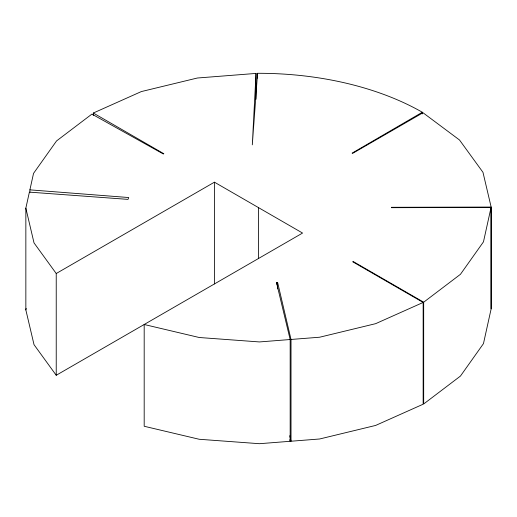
<?xml version="1.0" encoding="UTF-8"?>
<svg xmlns="http://www.w3.org/2000/svg" width="517" height="517" viewBox="0 0 517 517"><rect width="100%" height="100%" fill="white"/><g stroke="black" fill="none" stroke-linecap="round" stroke-linejoin="round"><path stroke-width="0.78" d="M93.319 115.453L93.319 113.029L141.354 91.567L197.365 78.015L256.025 73.42L252.296 144.844L257.55 73.298A232.65 134.323 0 0 1 422.337 112.254L422.337 113.869M56.23 375.277L56.23 273.512L214.432 182.178L302.568 233.057L56.23 375.277L34.025 344.677L25.85 309.929L25.85 208.164L29.391 192.124L128.035 199.381L128.714 197.533L29.896 189.855L29.896 192.279M29.896 189.855L33.534 173.382L56.547 140.934L91.916 114.095L163.353 154.001L163.824 153.73L93.319 113.029M25.85 309.929L26.186 308.403M491.06 207.466L483.466 241.853L460.453 274.301L423.682 302.206L423.682 403.971L460.453 376.066L483.466 343.618L491.06 309.231L491.06 207.466L391.414 207.685L391.44 207.304L491.15 207.071L491.15 308.836M422.337 112.254L352.122 153.122L352.588 153.394L422.996 112.745L459.503 139.984L482.975 172.323L491.15 207.071M289.727 435.753L291.019 441.227L319.635 438.985L375.646 425.433L423.152 404.21L423.152 302.445L375.646 323.668L319.635 337.22L291.019 339.462L277.597 282.411L276.479 282.508L276.479 284.124M290.166 339.527L259.45 341.937L199.207 337.504L144.185 324.495L144.185 426.26L199.207 439.269L259.45 443.702L290.166 441.292L290.166 339.527L276.479 282.508M423.682 302.206L353.176 261.505L352.704 261.776L423.152 302.445M56.23 273.512L34.025 242.912L25.85 208.164M289.791 439.728L290.166 441.292M291.019 339.462L291.019 441.227M277.597 282.411L277.597 288.867M258.5 207.621L258.5 258.5M257.55 73.298L257.55 78.145M256.025 73.42L256.025 99.264M214.432 182.178L214.432 283.943"/></g></svg>
